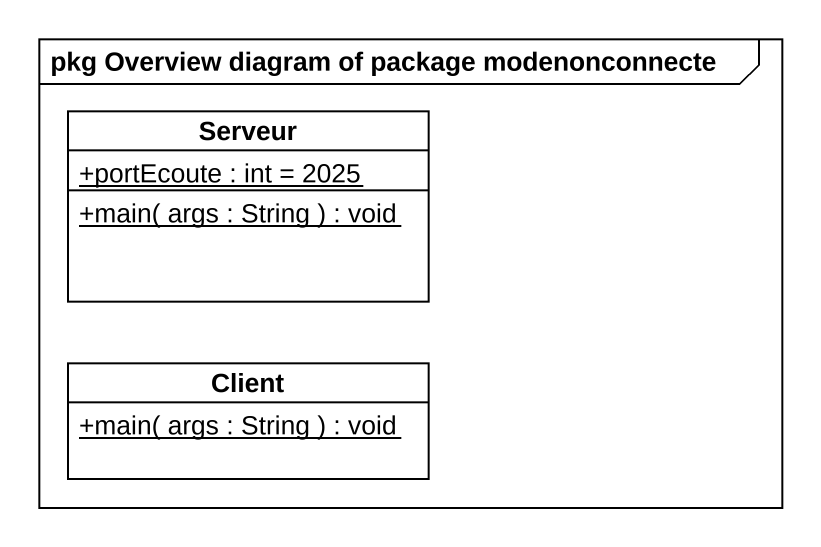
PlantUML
@startuml
mainframe pkg Overview diagram of package modenonconnecte
hide circle
hide empty members
skinparam classAttributeIconSize 0
class Serveur {
  {static} +portEcoute : int = 2025
  {static} +main( args : String ) : void
}
class Client {
  {static} +main( args : String ) : void
}
@enduml
